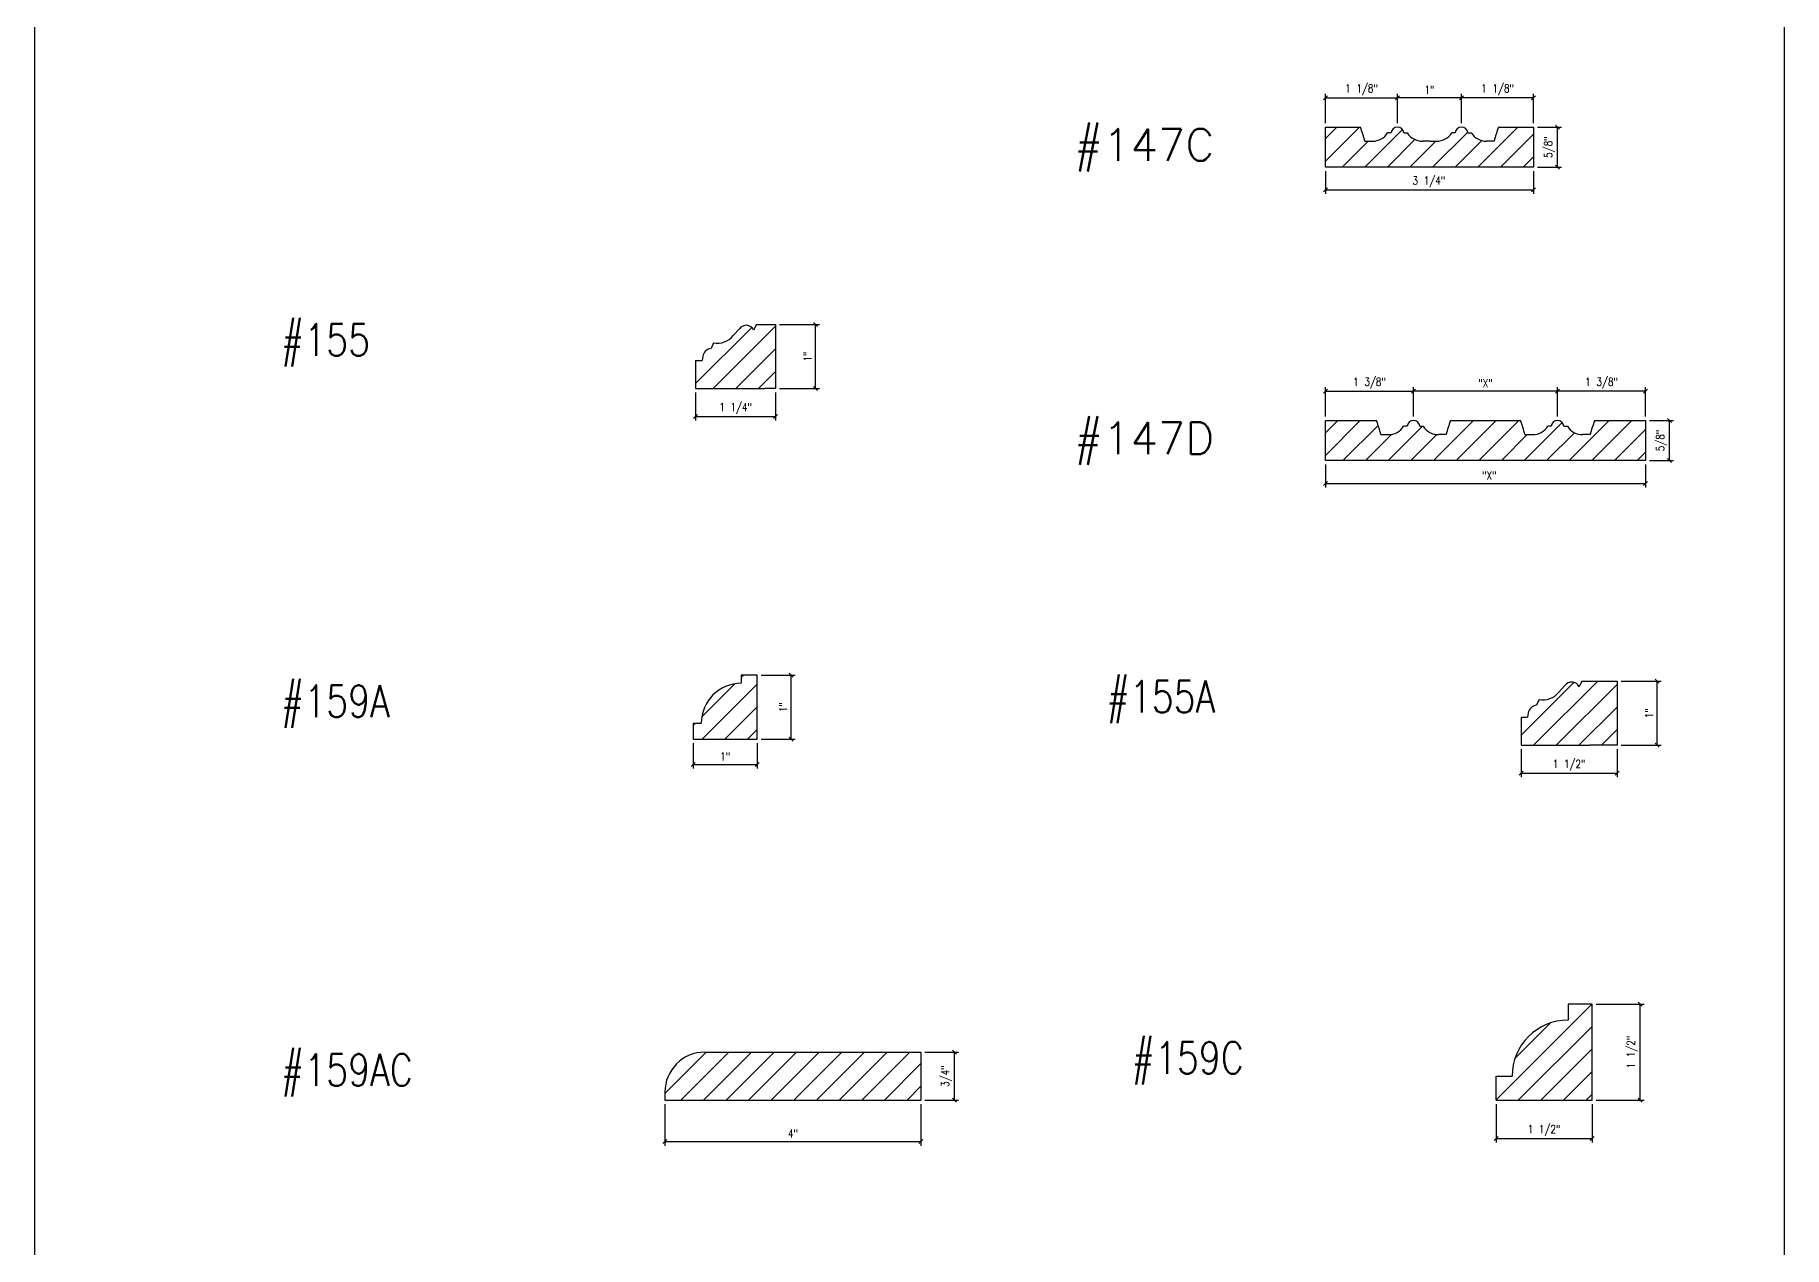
# Model space of a CAD drawing. Header units: inches. Extents: x 1985 to 11287, y 379 to 3234.
# Drawn here: x 8930.72 to 8958.04, y 1375.3 to 1394.22 of the extents above; entities that cross this region are included whole.
import ezdxf

# ---------------------------------------------------------------- set-up
doc = ezdxf.new("R2010")
doc.units = ezdxf.units.IN
doc.header["$MEASUREMENT"] = 0
doc.layers.get('0').update_dxf_attribs({"linetype": 'CONTINUOUS'})
doc.layers.get('Defpoints').update_dxf_attribs({"linetype": 'CONTINUOUS'})
for name, color, linetype in [('COTE1-1 99', 7, 'CONTINUOUS'), ('detail 99', 30, 'CONTINUOUS'), ('hatch 99', 1, 'CONTINUOUS'), ('separation 99', 3, 'CONTINUOUS'), ('wood detail 99', 7, 'CONTINUOUS')]:
    doc.layers.add(name, color=color, linetype=linetype)
doc.styles.get("Standard").update_dxf_attribs({"font": 'txt.shx', "width": 0.8})
doc.dimstyles.new('Muntin', dxfattribs={"dimtxt": 0.125, "dimasz": 0.0625, "dimexe": 0.0625, "dimexo": 0.0625, "dimgap": 0.0625, "dimtad": 1, "dimdec": 5, "dimzin": 0, "dimdsep": 46, "dimlunit": 5, "dimtxsty": 'Standard', "dimblk": 'OBLIQUE', "dimcen": 0.125, "dimclrd": 1, "dimclre": 1, "dimadec": 1, "dimazin": 0, "dimtfac": 0.375, "dimtdec": 5, "dimtmove": 0, "dimatfit": 3, "dimldrblk": 'OBLIQUE', "dimfxl": 1, "dimfrac": 2, "dimtolj": 1, "dimtzin": 0, "dimarcsym": 0})
pattern_1 = [(45, (1746.45071, -1435.8899), (-0.176776695, 0.176776695), [])]

# ---------------------------------------------------------------- blocks, each defined once
blk = doc.blocks.new('_OBLIQUE')
at = {"color": 0, "linetype": 'ByBlock'}
blk.add_line((-0.5, -0.5), (0.5, 0.5), dxfattribs=at)
blk = doc.blocks.new('*D3189')
at = {"layer": 'COTE1-1 99', "color": 1, "lineweight": -2, "transparency": 16777216}
for p, q in [((8941.005, 1383.163), (8941.005, 1382.77)), ((8942.005, 1383.163), (8942.005, 1382.77)), ((8941.005, 1382.832), (8942.005, 1382.832))]:
    blk.add_line(p, q, dxfattribs=at)
at = {"layer": 'Defpoints', "color": 0, "transparency": 16777216}
for p in [(8941.005, 1383.226), (8942.005, 1383.226), (8942.005, 1382.832)]:
    blk.add_point(p, dxfattribs=at)
at = {"layer": 'COTE1-1 99', "color": 1, "lineweight": -2, "transparency": 16777216, "xscale": 0.0625, "yscale": 0.0625, "zscale": 0.0625, "rotation": 180}
blk.add_blockref('_OBLIQUE', (8941.005, 1382.832), dxfattribs=at)
at = {"layer": 'COTE1-1 99', "color": 1, "lineweight": -2, "transparency": 16777216, "xscale": 0.0625, "yscale": 0.0625, "zscale": 0.0625}
blk.add_blockref('_OBLIQUE', (8942.005, 1382.832), dxfattribs=at)
at = {"layer": 'COTE1-1 99', "color": 0, "transparency": 16777216, "insert": (8941.505, 1382.957), "char_height": 0.125, "attachment_point": 5}
blk.add_mtext('\\A1;1"', dxfattribs=at)
blk = doc.blocks.new('*D3190')
at = {"layer": 'COTE1-1 99', "color": 1, "lineweight": -2, "transparency": 16777216}
for p, q in [((8942.067, 1384.226), (8942.599, 1384.226)), ((8942.536, 1383.226), (8942.536, 1384.226)), ((8942.067, 1383.226), (8942.599, 1383.226))]:
    blk.add_line(p, q, dxfattribs=at)
at = {"layer": 'Defpoints', "color": 0, "transparency": 16777216}
for p in [(8942.005, 1384.226), (8942.536, 1384.226), (8942.005, 1383.226)]:
    blk.add_point(p, dxfattribs=at)
at = {"layer": 'COTE1-1 99', "color": 1, "lineweight": -2, "transparency": 16777216, "xscale": 0.0625, "yscale": 0.0625, "zscale": 0.0625}
for p, rotation in [((8942.536, 1384.226), 90), ((8942.536, 1383.226), 270)]:
    blk.add_blockref('_OBLIQUE', p, dxfattribs=dict(at, rotation=rotation))
at = {"layer": 'COTE1-1 99', "color": 0, "transparency": 16777216, "insert": (8942.411, 1383.726), "char_height": 0.125, "attachment_point": 5, "rotation": 90}
blk.add_mtext('\\A1;1"', dxfattribs=at)
blk = doc.blocks.new('*D3191')
at = {"layer": 'COTE1-1 99', "color": 1, "lineweight": -2, "transparency": 16777216}
for p, q in [((8953.544, 1377.527), (8953.544, 1376.928)), ((8955.044, 1377.527), (8955.044, 1376.928)), ((8953.544, 1376.991), (8955.044, 1376.991))]:
    blk.add_line(p, q, dxfattribs=at)
at = {"layer": 'Defpoints', "color": 0, "transparency": 16777216}
for p in [(8953.544, 1377.589), (8955.044, 1377.589), (8955.044, 1376.991)]:
    blk.add_point(p, dxfattribs=at)
at = {"layer": 'COTE1-1 99', "color": 1, "lineweight": -2, "transparency": 16777216, "xscale": 0.0625, "yscale": 0.0625, "zscale": 0.0625, "rotation": 180}
blk.add_blockref('_OBLIQUE', (8953.544, 1376.991), dxfattribs=at)
at = {"layer": 'COTE1-1 99', "color": 1, "lineweight": -2, "transparency": 16777216, "xscale": 0.0625, "yscale": 0.0625, "zscale": 0.0625}
blk.add_blockref('_OBLIQUE', (8955.044, 1376.991), dxfattribs=at)
at = {"layer": 'COTE1-1 99', "color": 0, "transparency": 16777216, "insert": (8954.294, 1377.116), "char_height": 0.125, "attachment_point": 5}
blk.add_mtext('\\A1;1 1/2"', dxfattribs=at)
blk = doc.blocks.new('*D3192')
at = {"layer": 'COTE1-1 99', "color": 1, "lineweight": -2, "transparency": 16777216}
for p, q in [((8955.106, 1379.089), (8955.859, 1379.089)), ((8955.796, 1377.589), (8955.796, 1379.089)), ((8955.106, 1377.589), (8955.859, 1377.589))]:
    blk.add_line(p, q, dxfattribs=at)
at = {"layer": 'Defpoints', "color": 0, "transparency": 16777216}
for p in [(8955.044, 1379.089), (8955.796, 1379.089), (8955.044, 1377.589)]:
    blk.add_point(p, dxfattribs=at)
at = {"layer": 'COTE1-1 99', "color": 1, "lineweight": -2, "transparency": 16777216, "xscale": 0.0625, "yscale": 0.0625, "zscale": 0.0625}
for p, rotation in [((8955.796, 1379.089), 90), ((8955.796, 1377.589), 270)]:
    blk.add_blockref('_OBLIQUE', p, dxfattribs=dict(at, rotation=rotation))
at = {"layer": 'COTE1-1 99', "color": 0, "transparency": 16777216, "insert": (8955.671, 1378.339), "char_height": 0.125, "attachment_point": 5, "rotation": 90}
blk.add_mtext('\\A1;1 1/2"', dxfattribs=at)
blk = doc.blocks.new('*D3199')
at = {"layer": 'COTE1-1 99', "color": 1, "lineweight": -2, "transparency": 16777216}
for p, q in [((8944.624, 1378.339), (8945.146, 1378.339)), ((8945.084, 1377.589), (8945.084, 1378.339)), ((8944.624, 1377.589), (8945.146, 1377.589))]:
    blk.add_line(p, q, dxfattribs=at)
at = {"layer": 'Defpoints', "color": 0, "transparency": 16777216}
for p in [(8944.562, 1378.339), (8945.084, 1378.339), (8944.562, 1377.589)]:
    blk.add_point(p, dxfattribs=at)
at = {"layer": 'COTE1-1 99', "color": 1, "lineweight": -2, "transparency": 16777216, "xscale": 0.0625, "yscale": 0.0625, "zscale": 0.0625}
for p, rotation in [((8945.084, 1378.339), 90), ((8945.084, 1377.589), 270)]:
    blk.add_blockref('_OBLIQUE', p, dxfattribs=dict(at, rotation=rotation))
at = {"layer": 'COTE1-1 99', "color": 0, "transparency": 16777216, "insert": (8944.959, 1377.964), "char_height": 0.125, "attachment_point": 5, "rotation": 90}
blk.add_mtext('\\A1;3/4"', dxfattribs=at)
blk = doc.blocks.new('*D3200')
at = {"layer": 'COTE1-1 99', "color": 1, "lineweight": -2, "transparency": 16777216}
for p, q in [((8940.562, 1377.527), (8940.562, 1376.878)), ((8944.562, 1377.527), (8944.562, 1376.878)), ((8940.562, 1376.941), (8944.562, 1376.941))]:
    blk.add_line(p, q, dxfattribs=at)
at = {"layer": 'Defpoints', "color": 0, "transparency": 16777216}
for p in [(8940.562, 1377.589), (8944.562, 1377.589), (8944.562, 1376.941)]:
    blk.add_point(p, dxfattribs=at)
at = {"layer": 'COTE1-1 99', "color": 1, "lineweight": -2, "transparency": 16777216, "xscale": 0.0625, "yscale": 0.0625, "zscale": 0.0625, "rotation": 180}
blk.add_blockref('_OBLIQUE', (8940.562, 1376.941), dxfattribs=at)
at = {"layer": 'COTE1-1 99', "color": 1, "lineweight": -2, "transparency": 16777216, "xscale": 0.0625, "yscale": 0.0625, "zscale": 0.0625}
blk.add_blockref('_OBLIQUE', (8944.562, 1376.941), dxfattribs=at)
at = {"layer": 'COTE1-1 99', "color": 0, "transparency": 16777216, "insert": (8942.562, 1377.066), "char_height": 0.125, "attachment_point": 5}
blk.add_mtext('\\A1;4"', dxfattribs=at)
blk = doc.blocks.new('*D3205')
at = {"layer": 'COTE1-1 99', "color": 1, "lineweight": -2, "transparency": 16777216}
for p, q in [((8941.042, 1388.641), (8941.042, 1388.205)), ((8942.292, 1388.641), (8942.292, 1388.205)), ((8941.042, 1388.267), (8942.292, 1388.267))]:
    blk.add_line(p, q, dxfattribs=at)
at = {"layer": 'Defpoints', "color": 0, "transparency": 16777216}
for p in [(8941.042, 1388.703), (8942.292, 1388.703), (8942.292, 1388.267)]:
    blk.add_point(p, dxfattribs=at)
at = {"layer": 'COTE1-1 99', "color": 1, "lineweight": -2, "transparency": 16777216, "xscale": 0.0625, "yscale": 0.0625, "zscale": 0.0625, "rotation": 180}
blk.add_blockref('_OBLIQUE', (8941.042, 1388.267), dxfattribs=at)
at = {"layer": 'COTE1-1 99', "color": 1, "lineweight": -2, "transparency": 16777216, "xscale": 0.0625, "yscale": 0.0625, "zscale": 0.0625}
blk.add_blockref('_OBLIQUE', (8942.292, 1388.267), dxfattribs=at)
at = {"layer": 'COTE1-1 99', "color": 0, "transparency": 16777216, "insert": (8941.667, 1388.392), "char_height": 0.125, "attachment_point": 5}
blk.add_mtext('\\A1;1 1/4"', dxfattribs=at)
blk = doc.blocks.new('*D3206')
at = {"layer": 'COTE1-1 99', "color": 1, "lineweight": -2, "transparency": 16777216}
for p, q in [((8942.355, 1389.703), (8942.979, 1389.703)), ((8942.916, 1388.703), (8942.916, 1389.703)), ((8942.355, 1388.703), (8942.979, 1388.703))]:
    blk.add_line(p, q, dxfattribs=at)
at = {"layer": 'Defpoints', "color": 0, "transparency": 16777216}
for p in [(8942.292, 1389.703), (8942.916, 1389.703), (8942.292, 1388.703)]:
    blk.add_point(p, dxfattribs=at)
at = {"layer": 'COTE1-1 99', "color": 1, "lineweight": -2, "transparency": 16777216, "xscale": 0.0625, "yscale": 0.0625, "zscale": 0.0625}
for p, rotation in [((8942.916, 1389.703), 90), ((8942.916, 1388.703), 270)]:
    blk.add_blockref('_OBLIQUE', p, dxfattribs=dict(at, rotation=rotation))
at = {"layer": 'COTE1-1 99', "color": 0, "transparency": 16777216, "insert": (8942.791, 1389.203), "char_height": 0.125, "attachment_point": 5, "rotation": 90}
blk.add_mtext('\\A1;1"', dxfattribs=at)
blk = doc.blocks.new('*D3211')
at = {"layer": 'COTE1-1 99', "color": 1, "lineweight": -2, "transparency": 16777216}
for p, q in [((8953.935, 1383.07), (8953.935, 1382.633)), ((8955.435, 1383.07), (8955.435, 1382.633)), ((8953.935, 1382.696), (8955.435, 1382.696))]:
    blk.add_line(p, q, dxfattribs=at)
at = {"layer": 'Defpoints', "color": 0, "transparency": 16777216}
for p in [(8953.935, 1383.132), (8955.435, 1383.132), (8955.435, 1382.696)]:
    blk.add_point(p, dxfattribs=at)
at = {"layer": 'COTE1-1 99', "color": 1, "lineweight": -2, "transparency": 16777216, "xscale": 0.0625, "yscale": 0.0625, "zscale": 0.0625, "rotation": 180}
blk.add_blockref('_OBLIQUE', (8953.935, 1382.696), dxfattribs=at)
at = {"layer": 'COTE1-1 99', "color": 1, "lineweight": -2, "transparency": 16777216, "xscale": 0.0625, "yscale": 0.0625, "zscale": 0.0625}
blk.add_blockref('_OBLIQUE', (8955.435, 1382.696), dxfattribs=at)
at = {"layer": 'COTE1-1 99', "color": 0, "transparency": 16777216, "insert": (8954.685, 1382.821), "char_height": 0.125, "attachment_point": 5}
blk.add_mtext('\\A1;1 1/2"', dxfattribs=at)
blk = doc.blocks.new('*D3212')
at = {"layer": 'COTE1-1 99', "color": 1, "lineweight": -2, "transparency": 16777216}
for p, q in [((8955.498, 1384.132), (8956.122, 1384.132)), ((8956.06, 1383.132), (8956.06, 1384.132)), ((8955.498, 1383.132), (8956.122, 1383.132))]:
    blk.add_line(p, q, dxfattribs=at)
at = {"layer": 'Defpoints', "color": 0, "transparency": 16777216}
for p in [(8955.435, 1384.132), (8956.06, 1384.132), (8955.435, 1383.132)]:
    blk.add_point(p, dxfattribs=at)
at = {"layer": 'COTE1-1 99', "color": 1, "lineweight": -2, "transparency": 16777216, "xscale": 0.0625, "yscale": 0.0625, "zscale": 0.0625}
for p, rotation in [((8956.06, 1384.132), 90), ((8956.06, 1383.132), 270)]:
    blk.add_blockref('_OBLIQUE', p, dxfattribs=dict(at, rotation=rotation))
at = {"layer": 'COTE1-1 99', "color": 0, "transparency": 16777216, "insert": (8955.935, 1383.632), "char_height": 0.125, "attachment_point": 5, "rotation": 90}
blk.add_mtext('\\A1;1"', dxfattribs=at)
blk = doc.blocks.new('*D3168')
at = {"layer": 'COTE1-1 99', "color": 1, "lineweight": -2, "transparency": 16777216}
for p, q in [((8950.879, 1387.516), (8950.879, 1387.159)), ((8955.879, 1387.516), (8955.879, 1387.159)), ((8950.879, 1387.221), (8955.879, 1387.221))]:
    blk.add_line(p, q, dxfattribs=at)
at = {"layer": 'Defpoints', "color": 0, "transparency": 16777216}
for p in [(8950.879, 1387.578), (8955.879, 1387.578), (8955.879, 1387.221)]:
    blk.add_point(p, dxfattribs=at)
at = {"layer": 'COTE1-1 99', "color": 1, "lineweight": -2, "transparency": 16777216, "xscale": 0.0625, "yscale": 0.0625, "zscale": 0.0625, "rotation": 180}
blk.add_blockref('_OBLIQUE', (8950.879, 1387.221), dxfattribs=at)
at = {"layer": 'COTE1-1 99', "color": 1, "lineweight": -2, "transparency": 16777216, "xscale": 0.0625, "yscale": 0.0625, "zscale": 0.0625}
blk.add_blockref('_OBLIQUE', (8955.879, 1387.221), dxfattribs=at)
at = {"layer": 'COTE1-1 99', "color": 0, "transparency": 16777216, "insert": (8953.439, 1387.346), "char_height": 0.125, "attachment_point": 5}
blk.add_mtext('\\A1;"X"', dxfattribs=at)
blk = doc.blocks.new('*D3169')
at = {"layer": 'COTE1-1 99', "color": 1, "lineweight": -2, "transparency": 16777216}
for p, q in [((8955.942, 1388.203), (8956.316, 1388.203)), ((8956.254, 1387.578), (8956.254, 1388.203)), ((8955.942, 1387.578), (8956.316, 1387.578))]:
    blk.add_line(p, q, dxfattribs=at)
at = {"layer": 'Defpoints', "color": 0, "transparency": 16777216}
for p in [(8955.879, 1388.203), (8956.254, 1388.203), (8955.879, 1387.578)]:
    blk.add_point(p, dxfattribs=at)
at = {"layer": 'COTE1-1 99', "color": 1, "lineweight": -2, "transparency": 16777216, "xscale": 0.0625, "yscale": 0.0625, "zscale": 0.0625}
for p, rotation in [((8956.254, 1388.203), 90), ((8956.254, 1387.578), 270)]:
    blk.add_blockref('_OBLIQUE', p, dxfattribs=dict(at, rotation=rotation))
at = {"layer": 'COTE1-1 99', "color": 0, "transparency": 16777216, "insert": (8956.129, 1387.891), "char_height": 0.125, "attachment_point": 5, "rotation": 90}
blk.add_mtext('\\A1;5/8"', dxfattribs=at)
blk = doc.blocks.new('*D3170')
at = {"layer": 'COTE1-1 99', "color": 1, "lineweight": -2, "transparency": 16777216}
for p, q in [((8950.879, 1388.266), (8950.879, 1388.725)), ((8950.879, 1388.662), (8952.254, 1388.662)), ((8952.254, 1388.266), (8952.254, 1388.725))]:
    blk.add_line(p, q, dxfattribs=at)
at = {"layer": 'Defpoints', "color": 0, "transparency": 16777216}
for p in [(8952.254, 1388.662), (8950.879, 1388.203), (8952.254, 1388.203)]:
    blk.add_point(p, dxfattribs=at)
at = {"layer": 'COTE1-1 99', "color": 1, "lineweight": -2, "transparency": 16777216, "xscale": 0.0625, "yscale": 0.0625, "zscale": 0.0625, "rotation": 180}
blk.add_blockref('_OBLIQUE', (8950.879, 1388.662), dxfattribs=at)
at = {"layer": 'COTE1-1 99', "color": 1, "lineweight": -2, "transparency": 16777216, "xscale": 0.0625, "yscale": 0.0625, "zscale": 0.0625}
blk.add_blockref('_OBLIQUE', (8952.254, 1388.662), dxfattribs=at)
at = {"layer": 'COTE1-1 99', "color": 0, "transparency": 16777216, "insert": (8951.567, 1388.787), "char_height": 0.125, "attachment_point": 5}
blk.add_mtext('\\A1;1 3/8"', dxfattribs=at)
blk = doc.blocks.new('*D3171')
at = {"layer": 'COTE1-1 99', "color": 1, "lineweight": -2, "transparency": 16777216}
for p, q in [((8954.504, 1388.266), (8954.504, 1388.725)), ((8955.879, 1388.662), (8954.504, 1388.662)), ((8955.879, 1388.266), (8955.879, 1388.725))]:
    blk.add_line(p, q, dxfattribs=at)
at = {"layer": 'Defpoints', "color": 0, "transparency": 16777216}
for p in [(8954.504, 1388.662), (8954.504, 1388.203), (8955.879, 1388.203)]:
    blk.add_point(p, dxfattribs=at)
at = {"layer": 'COTE1-1 99', "color": 1, "lineweight": -2, "transparency": 16777216, "xscale": 0.0625, "yscale": 0.0625, "zscale": 0.0625, "rotation": 180}
blk.add_blockref('_OBLIQUE', (8954.504, 1388.662), dxfattribs=at)
at = {"layer": 'COTE1-1 99', "color": 1, "lineweight": -2, "transparency": 16777216, "xscale": 0.0625, "yscale": 0.0625, "zscale": 0.0625}
blk.add_blockref('_OBLIQUE', (8955.879, 1388.662), dxfattribs=at)
at = {"layer": 'COTE1-1 99', "color": 0, "transparency": 16777216, "insert": (8955.192, 1388.787), "char_height": 0.125, "attachment_point": 5}
blk.add_mtext('\\A1;1 3/8"', dxfattribs=at)
blk = doc.blocks.new('*D3172')
at = {"layer": 'COTE1-1 99', "color": 1, "lineweight": -2, "transparency": 16777216}
for p, q in [((8952.254, 1388.266), (8952.254, 1388.725)), ((8954.504, 1388.662), (8952.254, 1388.662)), ((8954.504, 1388.266), (8954.504, 1388.725))]:
    blk.add_line(p, q, dxfattribs=at)
at = {"layer": 'Defpoints', "color": 0, "transparency": 16777216}
for p in [(8952.254, 1388.662), (8952.254, 1388.203), (8954.504, 1388.203)]:
    blk.add_point(p, dxfattribs=at)
at = {"layer": 'COTE1-1 99', "color": 1, "lineweight": -2, "transparency": 16777216, "xscale": 0.0625, "yscale": 0.0625, "zscale": 0.0625, "rotation": 180}
blk.add_blockref('_OBLIQUE', (8952.254, 1388.662), dxfattribs=at)
at = {"layer": 'COTE1-1 99', "color": 1, "lineweight": -2, "transparency": 16777216, "xscale": 0.0625, "yscale": 0.0625, "zscale": 0.0625}
blk.add_blockref('_OBLIQUE', (8954.504, 1388.662), dxfattribs=at)
at = {"layer": 'COTE1-1 99', "color": 0, "transparency": 16777216, "insert": (8953.379, 1388.787), "char_height": 0.125, "attachment_point": 5}
blk.add_mtext('\\A1;"X"', dxfattribs=at)
blk = doc.blocks.new('*D3173')
at = {"layer": 'COTE1-1 99', "color": 1, "lineweight": -2, "transparency": 16777216}
for p, q in [((8950.879, 1392.098), (8950.879, 1391.742)), ((8954.129, 1392.098), (8954.129, 1391.742)), ((8950.879, 1391.804), (8954.129, 1391.804))]:
    blk.add_line(p, q, dxfattribs=at)
at = {"layer": 'Defpoints', "color": 0, "transparency": 16777216}
for p in [(8950.879, 1392.161), (8954.129, 1392.161), (8954.129, 1391.804)]:
    blk.add_point(p, dxfattribs=at)
at = {"layer": 'COTE1-1 99', "color": 1, "lineweight": -2, "transparency": 16777216, "xscale": 0.0625, "yscale": 0.0625, "zscale": 0.0625, "rotation": 180}
blk.add_blockref('_OBLIQUE', (8950.879, 1391.804), dxfattribs=at)
at = {"layer": 'COTE1-1 99', "color": 1, "lineweight": -2, "transparency": 16777216, "xscale": 0.0625, "yscale": 0.0625, "zscale": 0.0625}
blk.add_blockref('_OBLIQUE', (8954.129, 1391.804), dxfattribs=at)
at = {"layer": 'COTE1-1 99', "color": 0, "transparency": 16777216, "insert": (8952.494, 1391.929), "char_height": 0.125, "attachment_point": 5}
blk.add_mtext('\\A1;3 1/4"', dxfattribs=at)
blk = doc.blocks.new('*D3174')
at = {"layer": 'COTE1-1 99', "color": 1, "lineweight": -2, "transparency": 16777216}
for p, q in [((8954.192, 1392.786), (8954.566, 1392.786)), ((8954.504, 1392.161), (8954.504, 1392.786)), ((8954.192, 1392.161), (8954.566, 1392.161))]:
    blk.add_line(p, q, dxfattribs=at)
at = {"layer": 'Defpoints', "color": 0, "transparency": 16777216}
for p in [(8954.129, 1392.786), (8954.504, 1392.786), (8954.129, 1392.161)]:
    blk.add_point(p, dxfattribs=at)
at = {"layer": 'COTE1-1 99', "color": 1, "lineweight": -2, "transparency": 16777216, "xscale": 0.0625, "yscale": 0.0625, "zscale": 0.0625}
for p, rotation in [((8954.504, 1392.786), 90), ((8954.504, 1392.161), 270)]:
    blk.add_blockref('_OBLIQUE', p, dxfattribs=dict(at, rotation=rotation))
at = {"layer": 'COTE1-1 99', "color": 0, "transparency": 16777216, "insert": (8954.379, 1392.473), "char_height": 0.125, "attachment_point": 5, "rotation": 90}
blk.add_mtext('\\A1;5/8"', dxfattribs=at)
blk = doc.blocks.new('*D3175')
at = {"layer": 'COTE1-1 99', "color": 1, "lineweight": -2, "transparency": 16777216}
for p, q in [((8950.879, 1392.848), (8950.879, 1393.307)), ((8950.879, 1393.245), (8952.004, 1393.245)), ((8952.004, 1392.848), (8952.004, 1393.307))]:
    blk.add_line(p, q, dxfattribs=at)
at = {"layer": 'Defpoints', "color": 0, "transparency": 16777216}
for p in [(8952.004, 1393.245), (8950.879, 1392.786), (8952.004, 1392.786)]:
    blk.add_point(p, dxfattribs=at)
at = {"layer": 'COTE1-1 99', "color": 1, "lineweight": -2, "transparency": 16777216, "xscale": 0.0625, "yscale": 0.0625, "zscale": 0.0625, "rotation": 180}
blk.add_blockref('_OBLIQUE', (8950.879, 1393.245), dxfattribs=at)
at = {"layer": 'COTE1-1 99', "color": 1, "lineweight": -2, "transparency": 16777216, "xscale": 0.0625, "yscale": 0.0625, "zscale": 0.0625}
blk.add_blockref('_OBLIQUE', (8952.004, 1393.245), dxfattribs=at)
at = {"layer": 'COTE1-1 99', "color": 0, "transparency": 16777216, "insert": (8951.442, 1393.37), "char_height": 0.125, "attachment_point": 5}
blk.add_mtext('\\A1;1 1/8"', dxfattribs=at)
blk = doc.blocks.new('*D3176')
at = {"layer": 'COTE1-1 99', "color": 1, "lineweight": -2, "transparency": 16777216}
for p, q in [((8953.004, 1392.848), (8953.004, 1393.307)), ((8954.129, 1393.245), (8953.004, 1393.245)), ((8954.129, 1392.848), (8954.129, 1393.307))]:
    blk.add_line(p, q, dxfattribs=at)
at = {"layer": 'Defpoints', "color": 0, "transparency": 16777216}
for p in [(8953.004, 1393.245), (8953.004, 1392.786), (8954.129, 1392.786)]:
    blk.add_point(p, dxfattribs=at)
at = {"layer": 'COTE1-1 99', "color": 1, "lineweight": -2, "transparency": 16777216, "xscale": 0.0625, "yscale": 0.0625, "zscale": 0.0625, "rotation": 180}
blk.add_blockref('_OBLIQUE', (8953.004, 1393.245), dxfattribs=at)
at = {"layer": 'COTE1-1 99', "color": 1, "lineweight": -2, "transparency": 16777216, "xscale": 0.0625, "yscale": 0.0625, "zscale": 0.0625}
blk.add_blockref('_OBLIQUE', (8954.129, 1393.245), dxfattribs=at)
at = {"layer": 'COTE1-1 99', "color": 0, "transparency": 16777216, "insert": (8953.567, 1393.37), "char_height": 0.125, "attachment_point": 5}
blk.add_mtext('\\A1;1 1/8"', dxfattribs=at)
blk = doc.blocks.new('*D3177')
at = {"layer": 'COTE1-1 99', "color": 1, "lineweight": -2, "transparency": 16777216}
for p, q in [((8952.004, 1392.848), (8952.004, 1393.307)), ((8953.004, 1393.245), (8952.004, 1393.245)), ((8953.004, 1392.848), (8953.004, 1393.307))]:
    blk.add_line(p, q, dxfattribs=at)
at = {"layer": 'Defpoints', "color": 0, "transparency": 16777216}
for p in [(8952.004, 1393.245), (8952.004, 1392.786), (8953.004, 1392.786)]:
    blk.add_point(p, dxfattribs=at)
at = {"layer": 'COTE1-1 99', "color": 1, "lineweight": -2, "transparency": 16777216, "xscale": 0.0625, "yscale": 0.0625, "zscale": 0.0625, "rotation": 180}
blk.add_blockref('_OBLIQUE', (8952.004, 1393.245), dxfattribs=at)
at = {"layer": 'COTE1-1 99', "color": 1, "lineweight": -2, "transparency": 16777216, "xscale": 0.0625, "yscale": 0.0625, "zscale": 0.0625}
blk.add_blockref('_OBLIQUE', (8953.004, 1393.245), dxfattribs=at)
at = {"layer": 'COTE1-1 99', "color": 0, "transparency": 16777216, "insert": (8952.504, 1393.37), "char_height": 0.125, "attachment_point": 5}
blk.add_mtext('\\A1;1"', dxfattribs=at)

msp = doc.modelspace()

# ---------------------------------------------------------------- hatches: boundary and pattern name
at = {"layer": 'hatch 99'}
h = msp.add_hatch(dxfattribs=at)
h.set_pattern_fill('ANSI31', color=256, scale=2, style=0)
h.set_pattern_definition(pattern_1)
h.paths.add_polyline_path([(8954.129272, 1392.160985), (8954.129272, 1392.785985), (8953.584236, 1392.785985, 0.038533308), (8953.514272, 1392.565985), (8953.394706, 1392.565985, -0.256140243), (8953.157588, 1392.695985), (8953.103771, 1392.695985, 0.904534034), (8952.904773, 1392.695985), (8952.850956, 1392.695985, -0.256140243), (8952.613838, 1392.565985), (8952.514272, 1392.565985), (8952.394706, 1392.565985, -0.256140243), (8952.157588, 1392.695985), (8952.103771, 1392.695985, 0.904534034), (8951.904773, 1392.695985), (8951.850956, 1392.695985, -0.256140243), (8951.613838, 1392.565985), (8951.494272, 1392.565985, 0.038533308), (8951.424308, 1392.785985), (8950.879272, 1392.785985), (8950.879272, 1392.160985)])
h = msp.add_hatch(dxfattribs=at)
h.set_pattern_fill('ANSI31', color=256, scale=2, style=0)
h.set_pattern_definition(pattern_1)
h.paths.add_polyline_path([(8942.292124, 1389.328484), (8942.292124, 1389.703484), (8941.992124, 1389.703484), (8941.94825, 1389.616134, 0.566296042), (8941.725402, 1389.637967), (8941.630231, 1389.530605, -0.273490153), (8941.322124, 1389.415484), (8941.284124, 1389.328484, 0.346499322), (8941.154199, 1389.206314), (8941.142124, 1389.143484), (8941.042124, 1389.143484), (8941.042124, 1388.703484), (8942.118017, 1388.703484), (8942.292124, 1388.703484)])
h = msp.add_hatch(dxfattribs=at)
h.set_pattern_fill('ANSI31', color=256, scale=2, style=0)
h.set_pattern_definition(pattern_1)
h.paths.add_polyline_path([(8955.879272, 1387.578154), (8955.879272, 1388.203154), (8955.084236, 1388.203154, 0.038533308), (8955.014272, 1387.983154), (8954.894706, 1387.983154, -0.256140243), (8954.657588, 1388.113154), (8954.603771, 1388.113154, 0.904534034), (8954.404773, 1388.113154), (8954.350956, 1388.113154, -0.256140243), (8954.113838, 1387.983154), (8953.994272, 1387.983154, 0.038533308), (8953.924308, 1388.203154), (8952.834236, 1388.203154, 0.038533308), (8952.764272, 1387.983154), (8952.644706, 1387.983154, -0.256140243), (8952.407588, 1388.113154), (8952.353771, 1388.113154, 0.904534034), (8952.154773, 1388.113154), (8952.100956, 1388.113154, -0.256140243), (8951.863838, 1387.983154), (8951.744272, 1387.983154, 0.038533308), (8951.674308, 1388.203154), (8950.879272, 1388.203154), (8950.879272, 1387.578154)])
h = msp.add_hatch(dxfattribs=at)
h.set_pattern_fill('ANSI31', color=256, scale=2, style=0)
h.set_pattern_definition(pattern_1)
h.paths.add_polyline_path([(8942.004784, 1384.225714), (8941.754784, 1384.225714), (8941.754784, 1384.100714, 0.414213562), (8941.129784, 1383.475714), (8941.004784, 1383.475714), (8941.004784, 1383.225714), (8942.004784, 1383.225714)])
h = msp.add_hatch(dxfattribs=at)
h.set_pattern_fill('ANSI31', color=256, scale=2, style=0)
h.set_pattern_definition(pattern_1)
h.paths.add_polyline_path([(8955.435324, 1383.757224), (8955.435324, 1384.132224), (8954.885324, 1384.132224), (8954.84145, 1384.044874, 0.566296042), (8954.618601, 1384.066707), (8954.52343, 1383.959345, -0.273490153), (8954.215324, 1383.844224), (8954.177324, 1383.757224, 0.346499322), (8954.047398, 1383.635054), (8954.035324, 1383.572224), (8953.935324, 1383.572224), (8953.935324, 1383.132224), (8955.011217, 1383.132224), (8955.435324, 1383.132224)])
h = msp.add_hatch(dxfattribs=at)
h.set_pattern_fill('ANSI31', color=256, scale=2, style=0)
h.set_pattern_definition(pattern_1)
h.paths.add_polyline_path([(8955.043983, 1379.089127), (8954.668983, 1379.089127), (8954.668983, 1378.839127, 0.414213562), (8953.793983, 1377.964127), (8953.543983, 1377.964127), (8953.543983, 1377.589127), (8955.043983, 1377.589127)])
h = msp.add_hatch(dxfattribs=at)
h.set_pattern_fill('ANSI31', color=256, scale=2, style=0)
h.set_pattern_definition(pattern_1)
h.paths.add_polyline_path([(8944.561965, 1378.339127), (8941.186965, 1378.339127, 0.414213562), (8940.561965, 1377.714127), (8940.561965, 1377.589127), (8944.561965, 1377.589127)])

# ---------------------------------------------------------------- linework, layer by layer
at = {"layer": 'separation 99'}
msp.add_lwpolyline([(8930.724119, 1422.121354), (8958.041513, 1422.121354), (8958.041513, 1374.915947), (8930.724119, 1374.915947)], close=True, dxfattribs=at)
at = {"layer": 'wood detail 99'}
for p, q in [((8950.879272, 1392.160985), (8950.879272, 1392.785985)), ((8950.879272, 1392.785985), (8951.424308, 1392.785985)), ((8951.904773, 1392.695985), (8951.850956, 1392.695985)), ((8952.103771, 1392.695985), (8952.157588, 1392.695985)), ((8952.904773, 1392.695985), (8952.850956, 1392.695985)), ((8953.103771, 1392.695985), (8953.157588, 1392.695985)), ((8953.584236, 1392.785985), (8954.129272, 1392.785985)), ((8954.129272, 1392.785985), (8954.129272, 1392.160985)), ((8951.494272, 1392.565985), (8951.613838, 1392.565985)), ((8952.514272, 1392.565985), (8952.394706, 1392.565985)), ((8952.514272, 1392.565985), (8952.613838, 1392.565985)), ((8953.514272, 1392.565985), (8953.394706, 1392.565985)), ((8954.129272, 1392.160985), (8950.879272, 1392.160985)), ((8941.630231, 1389.530605), (8941.725402, 1389.637967)), ((8941.992124, 1389.703484), (8941.94825, 1389.616134)), ((8942.292124, 1389.703484), (8942.292124, 1389.328484)), ((8941.322124, 1389.415484), (8941.284124, 1389.328484)), ((8941.042124, 1389.143484), (8941.042124, 1388.703484)), ((8941.154199, 1389.206314), (8941.142124, 1389.143484)), ((8942.292124, 1389.328484), (8942.292124, 1388.703484)), ((8942.292124, 1388.703484), (8942.118017, 1388.703484)), ((8950.879272, 1387.578154), (8950.879272, 1388.203154)), ((8950.879272, 1388.203154), (8951.674308, 1388.203154)), ((8952.154773, 1388.113154), (8952.100956, 1388.113154)), ((8952.353771, 1388.113154), (8952.407588, 1388.113154)), ((8952.834236, 1388.203154), (8953.924308, 1388.203154)), ((8954.404773, 1388.113154), (8954.350956, 1388.113154)), ((8954.603771, 1388.113154), (8954.657588, 1388.113154)), ((8955.084236, 1388.203154), (8955.879272, 1388.203154)), ((8955.879272, 1388.203154), (8955.879272, 1387.578154)), ((8951.744272, 1387.983154), (8951.863838, 1387.983154)), ((8952.764272, 1387.983154), (8952.644706, 1387.983154)), ((8953.994272, 1387.983154), (8954.113838, 1387.983154)), ((8955.014272, 1387.983154), (8954.894706, 1387.983154)), ((8955.879272, 1387.578154), (8950.879272, 1387.578154)), ((8942.004784, 1384.225714), (8941.754784, 1384.225714)), ((8941.754784, 1384.225714), (8941.754784, 1384.100714)), ((8942.004784, 1383.225714), (8942.004784, 1384.225714)), ((8954.52343, 1383.959345), (8954.618601, 1384.066707)), ((8954.885324, 1384.132224), (8954.84145, 1384.044874)), ((8955.435324, 1384.132224), (8955.435324, 1383.757224)), ((8954.047398, 1383.635054), (8954.035324, 1383.572224)), ((8954.215324, 1383.844224), (8954.177324, 1383.757224)), ((8955.435324, 1383.757224), (8955.435324, 1383.132224)), ((8941.004784, 1383.475714), (8941.004784, 1383.225714)), ((8941.004784, 1383.475714), (8941.129784, 1383.475714)), ((8953.935324, 1383.572224), (8953.935324, 1383.132224)), ((8941.004784, 1383.225714), (8942.004784, 1383.225714)), ((8955.435324, 1383.132224), (8955.011217, 1383.132224)), ((8955.043983, 1379.089127), (8954.668983, 1379.089127)), ((8954.668983, 1379.089127), (8954.668983, 1378.839127)), ((8955.043983, 1377.589127), (8955.043983, 1379.089127)), ((8941.186965, 1378.339127), (8944.561965, 1378.339127)), ((8944.561965, 1378.339127), (8944.561965, 1377.589127)), ((8953.543983, 1377.589127), (8953.543983, 1377.964127)), ((8953.543983, 1377.964127), (8953.793983, 1377.964127)), ((8940.561965, 1377.714127), (8940.561965, 1377.589127)), ((8940.561965, 1377.589127), (8944.561965, 1377.589127)), ((8953.543983, 1377.589127), (8955.043983, 1377.589127))]:
    msp.add_line(p, q, dxfattribs=at)
at = {"layer": 'wood detail 99', "color": 7}
for p, q in [((8941.992124, 1389.703484), (8942.292124, 1389.703484)), ((8941.042124, 1389.143484), (8941.142124, 1389.143484)), ((8941.042124, 1388.703484), (8942.118017, 1388.703484)), ((8941.10016, 1388.703484), (8942.118017, 1388.703484)), ((8954.885324, 1384.132224), (8955.435324, 1384.132224)), ((8953.935324, 1383.572224), (8954.035324, 1383.572224)), ((8953.935324, 1383.132224), (8955.011217, 1383.132224)), ((8953.993359, 1383.132224), (8955.011217, 1383.132224))]:
    msp.add_line(p, q, dxfattribs=at)
at = {"layer": 'wood detail 99'}
for centre, radius, start, end in [((8950.034073, 1392.222739), 1.5, 13.2282434, 22.0550601), ((8951.613838, 1392.847235), 0.28125, 270, 327.4675097), ((8952.004272, 1392.685985), 0.1, 5.7391705, 174.2608295), ((8952.394706, 1392.847235), 0.28125, 212.5324903, 270), ((8952.613838, 1392.847235), 0.28125, 270, 327.4675097), ((8953.004272, 1392.685985), 0.1, 5.7391705, 174.2608295), ((8953.394706, 1392.847235), 0.28125, 212.5324903, 270), ((8954.974471, 1392.222739), 1.5, 157.9449399, 166.7717566), ((8941.830278, 1389.56022), 0.130551, 25.3590021, 143.4498258), ((8941.378816, 1389.733622), 0.323149, 259.896095, 321.0792732), ((8941.296725, 1389.184912), 0.144124, 95.0156677, 171.4603333), ((8950.284073, 1387.639908), 1.5, 13.2282434, 22.0550601), ((8951.863838, 1388.264404), 0.28125, 270, 327.4675097), ((8952.254272, 1388.103154), 0.1, 5.7391705, 174.2608295), ((8952.644706, 1388.264404), 0.28125, 212.5324903, 270), ((8954.224471, 1387.639908), 1.5, 157.9449399, 166.7717566), ((8952.534073, 1387.639908), 1.5, 13.2282434, 22.0550601), ((8954.113838, 1388.264404), 0.28125, 270, 327.4675097), ((8954.504272, 1388.103154), 0.1, 5.7391705, 174.2608295), ((8954.894706, 1388.264404), 0.28125, 212.5324903, 270), ((8956.474471, 1387.639908), 1.5, 157.9449399, 166.7717566), ((8941.754784, 1383.475714), 0.625, 90, 180), ((8954.272015, 1384.162362), 0.323149, 259.896095, 321.0792732), ((8954.723478, 1383.98896), 0.130551, 25.3590021, 143.4498258), ((8954.189924, 1383.613652), 0.144124, 95.0156677, 171.4603333), ((8954.668983, 1377.964127), 0.875, 90, 180), ((8941.186965, 1377.714127), 0.625, 90, 180)]:
    msp.add_arc(centre, radius, start, end, dxfattribs=at)

# ---------------------------------------------------------------- texts
at = {"layer": 'detail 99'}
for s, p in [('#147C', (8946.955501, 1392.260985)), ('#147D', (8946.955501, 1387.678154))]:
    msp.add_text(s, height=0.5, dxfattribs=at).set_placement(p)
at = {"layer": 'detail 99', "char_height": 0.5, "width": 2.69666263, "attachment_point": 1}
for s, insert in [('#155', (8934.569324, 1389.713704)), ('#155A', (8947.462523, 1384.142444)), ('#159A', (8934.569324, 1384.072766)), ('#159C', (8947.856161, 1378.500759)), ('#159AC', (8934.569324, 1378.311179))]:
    msp.add_mtext(s, dxfattribs=dict(at, insert=insert))

# ---------------------------------------------------------------- dimensions: what is measured, and where the dimension line sits
at = {"layer": 'COTE1-1 99'}
for base, p1, p2, picture, middle in [((8952.004272, 1393.244844), (8950.879272, 1392.785985), (8952.004272, 1392.785985), '*D3175', (8951.441772, 1393.369844)), ((8953.004272, 1393.244844), (8954.129272, 1392.785985), (8953.004272, 1392.785985), '*D3176', (8953.566772, 1393.369844)), ((8952.004272, 1393.244844), (8953.004272, 1392.785985), (8952.004272, 1392.785985), '*D3177', (8952.504272, 1393.369844)), ((8952.254272, 1388.662014), (8950.879272, 1388.203154), (8952.254272, 1388.203154), '*D3170', (8951.566772, 1388.787014)), ((8954.504272, 1388.662014), (8955.879272, 1388.203154), (8954.504272, 1388.203154), '*D3171', (8955.191772, 1388.787014)), ((8942.292124, 1388.267068), (8941.042124, 1388.703484), (8942.292124, 1388.703484), '*D3205', (8941.667124, 1388.392068)), ((8942.004784, 1382.832411), (8941.004784, 1383.225714), (8942.004784, 1383.225714), '*D3189', (8941.504784, 1382.957411)), ((8955.435324, 1382.695808), (8953.935324, 1383.132224), (8955.435324, 1383.132224), '*D3211', (8954.685324, 1382.820808)), ((8944.561965, 1376.940931), (8940.561965, 1377.589127), (8944.561965, 1377.589127), '*D3200', (8942.561965, 1377.065931)), ((8955.043983, 1376.990662), (8953.543983, 1377.589127), (8955.043983, 1377.589127), '*D3191', (8954.293983, 1377.115662))]:
    dim = msp.add_linear_dim(base=base, p1=p1, p2=p2, dimstyle='Muntin', override={"dimpost": '"'}, dxfattribs=at)
    dim.commit()
    dim.dimension.update_dxf_attribs({"geometry": picture, "text_midpoint": middle})
for base, p1, p2, picture, middle in [((8954.50387, 1392.785985), (8954.129272, 1392.160985), (8954.129272, 1392.785985), '*D3174', (8954.37887, 1392.473485)), ((8942.916306, 1389.703484), (8942.292124, 1388.703484), (8942.292124, 1389.703484), '*D3206', (8942.791306, 1389.203484)), ((8956.25387, 1388.203154), (8955.879272, 1387.578154), (8955.879272, 1388.203154), '*D3169', (8956.12887, 1387.890654)), ((8942.536055, 1384.225714), (8942.004784, 1383.225714), (8942.004784, 1384.225714), '*D3190', (8942.411055, 1383.725714)), ((8956.059505, 1384.132224), (8955.435324, 1383.132224), (8955.435324, 1384.132224), '*D3212', (8955.934505, 1383.632224)), ((8955.796024, 1379.089127), (8955.043983, 1377.589127), (8955.043983, 1379.089127), '*D3192', (8955.671024, 1378.339127)), ((8945.08381, 1378.339127), (8944.561965, 1377.589127), (8944.561965, 1378.339127), '*D3199', (8944.95881, 1377.964127))]:
    dim = msp.add_linear_dim(base=base, p1=p1, p2=p2, angle=90, dimstyle='Muntin', override={"dimpost": '"'}, dxfattribs=at)
    dim.commit()
    dim.dimension.update_dxf_attribs({"geometry": picture, "text_midpoint": middle})
dim = msp.add_linear_dim(base=(8954.129272, 1391.804262), p1=(8950.879272, 1392.160985), p2=(8954.129272, 1392.160985), dimstyle='Muntin', override={"dimpost": '"'}, dxfattribs=at)
dim.commit()
dim.dimension.update_dxf_attribs({"geometry": '*D3173', "text_midpoint": (8952.494272, 1391.804262), "dimtype": 160})
dim = msp.add_linear_dim(base=(8952.254272, 1388.662014), p1=(8954.504272, 1388.203154), p2=(8952.254272, 1388.203154), text='"X"', dimstyle='Muntin', override={"dimpost": '"'}, dxfattribs=at)
dim.commit()
dim.dimension.update_dxf_attribs({"geometry": '*D3172', "text_midpoint": (8953.379272, 1388.787014)})
dim = msp.add_linear_dim(base=(8955.879272, 1387.221431), p1=(8950.879272, 1387.578154), p2=(8955.879272, 1387.578154), text='"X"', dimstyle='Muntin', override={"dimpost": '"'}, dxfattribs=at)
dim.commit()
dim.dimension.update_dxf_attribs({"geometry": '*D3168', "text_midpoint": (8953.439272, 1387.221431), "dimtype": 160})

doc.saveas('drawing.dxf')
